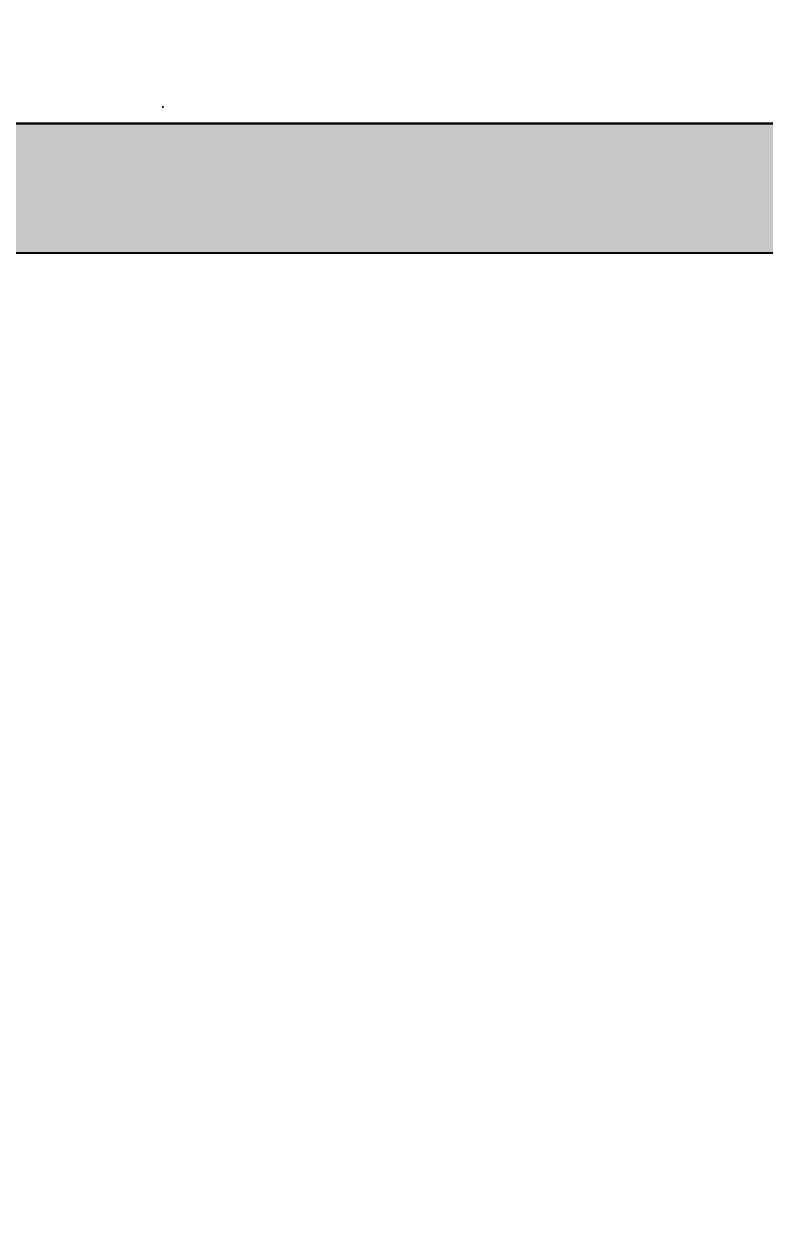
# Model space of a CAD drawing. Header units: millimetres. Extents: x -20000 to 230000, y -17405 to 25402.
# Drawn here: x 114945.8 to 115002.9, y -3880.6 to -3788 of the extents above; entities that cross this region are included whole.
import ezdxf

# ---------------------------------------------------------------- set-up
doc = ezdxf.new("R2010")
doc.units = ezdxf.units.MM
doc.header["$PDMODE"] = 35
doc.header["$PDSIZE"] = 0.5
doc.layers.get('0').update_dxf_attribs({"lineweight": 13})
doc.layers.get('Defpoints').update_dxf_attribs({"true_color": 0xc2a584})
doc.layers.add('1 - BETON', color=251, linetype='Continuous', lineweight=25)
doc.styles.add('Texte Poralu', font='tahomabd.ttf')
doc.dimstyles.new('30 - 1000', dxfattribs={"dimtxt": 10, "dimasz": 10, "dimexe": 5, "dimexo": 2.5, "dimgap": 5, "dimtad": 1, "dimdec": 1, "dimtxsty": 'Texte Poralu', "dimcen": 5, "dimazin": 0, "dimtfac": 1, "dimtdec": 1, "dimtmove": 0, "dimatfit": 3, "dimfxl": 1, "dimarcsym": 0})

# ---------------------------------------------------------------- blocks, each defined once
blk = doc.blocks.new('*U925')
at = {"layer": '1 - BETON'}
h = blk.add_hatch(dxfattribs=at)
h.set_pattern_fill('CONCRETE', color=256, scale=15, style=0, pattern_type=2)
h.set_pattern_definition([(50, (120, -10), (107.589, -9.413), [11.25, -123.75]), (355, (120, -10), (-20.813, 112.83), [9, -99]), (100.451, (128.97, -10.78), (86.776, 103.416), [9.561, -105.171]), (46.184, (120, 20), (160.086, -24.828), [16.875, -185.625]), (96.636, (133.34, 17.93), (140.2, 146.12), [14.34, -157.757]), (351.184, (120, 20), (140.2, 146.12), [13.5, -148.5]), (21, (135, 12.5), (89.536, -60.393), [11.25, -123.75]), (326, (135, 12.5), (36.497, 108.773), [9, -99]), (71.451, (142.46, 7.47), (126.033, 48.38), [9.561, -105.171]), (37.5, (120, -10), (1.824, 49.934), [0, -97.8, 0, -100.5, 0, -99.375]), (7.5, (120, -10), (39.4604, 59.162), [0, -57.3, 0, -95.55, 0, -37.875]), (327.5, (86.55, -10), (80.0734, -3.3832), [0, -37.5, 0, -117, 0, -155.25]), (317.5, (71.55, -10), (87.478, 15.016), [0, -48.75, 0, -77.7, 0, -110.25])])
h.paths.add_polyline_path([(400, 290), (300, 390), (-180, 390), (-180, 0), (0, 0), (0, 290)])
blk.add_lwpolyline([(400, 290), (0, 290), (0, 0), (-180, 0), (-180, 390)], dxfattribs=at)
blk = doc.blocks.new('*U494')
at = {"layer": '1 - BETON'}
h = blk.add_hatch(dxfattribs=at)
h.set_pattern_fill('AR-SAND', color=256, scale=0.1)
h.set_pattern_definition([(37.5, (-190, -60), (-0.160003, 4.89413), [0, -3.8608, 0, -4.318, 0, -4.1275]), (7.5, (-190, -60), (4.49523, 7.16825), [0, -2.0828, 0, -3.4798, 0, -1.3335]), (327.5, (-193.124, -60), (7.909924, 0.01437), [0, -1.27, 0, -4.572, 0, -5.969]), (317.5, (-193.124, -60), (7.63556, 2.2293), [0, -0.635, 0, -2.9972, 0, -3.429])])
h.paths.add_polyline_path([(-390, 10), (-390, 0), (0, 0), (0, -260), (10, -260), (10, 10)])
blk.add_lwpolyline([(-390, 0), (0, 0), (0, -260), (10, -260), (10, 10), (-390, 10)], dxfattribs=at)
blk = doc.blocks.new('*D931')
at = {"layer": 'Defpoints', "color": 0, "lineweight": -2, "transparency": 16777216}
blk.add_line((115020, -3615.668), (115055.992, -3615.668), dxfattribs=at)
at = {"layer": 'Defpoints', "color": 0, "transparency": 16777216}
for p in [(115017.5, -3615.668), (115017.5, -3615.668), (110000, -6005.668)]:
    blk.add_point(p, dxfattribs=at)
at = {"layer": 'Defpoints', "color": 0, "transparency": 16777216, "insert": (115039.246, -3605.46), "char_height": 10, "attachment_point": 5, "style": 'Texte Poralu'}
blk.add_mtext('2390', dxfattribs=at)
blk = doc.blocks.new('*D932')
at = {"layer": 'Defpoints', "color": 0, "lineweight": -2, "transparency": 16777216}
blk.add_line((115420, -3505.668), (115455.992, -3505.668), dxfattribs=at)
at = {"layer": 'Defpoints', "color": 0, "transparency": 16777216}
for p in [(115417.5, -3505.668), (115417.5, -3505.668), (110000, -6005.668)]:
    blk.add_point(p, dxfattribs=at)
at = {"layer": 'Defpoints', "color": 0, "transparency": 16777216, "insert": (115439.246, -3495.464), "char_height": 10, "attachment_point": 5, "style": 'Texte Poralu'}
blk.add_mtext('2500', dxfattribs=at)

msp = doc.modelspace()

# ---------------------------------------------------------------- block references
at = {"xscale": -1, "rotation": 90.0000000000005}
msp.add_blockref('*U494', (114757.5, -3795.668), dxfattribs=at)
msp.add_blockref('*U925', (115017.5, -3795.668))

# ---------------------------------------------------------------- dimensions: what is measured, and where the dimension line sits
at = {"layer": 'Defpoints'}
for feature_location, picture, middle in [((115417.5, -3505.668), '*D932', (115439.246, -3495.464)), ((115017.5, -3615.668), '*D931', (115039.246, -3605.46))]:
    dim = msp.add_ordinate_dim(feature_location=feature_location, offset=(0, 0), dtype=0, origin=(110000, -6005.668), dimstyle='30 - 1000', dxfattribs=at)
    dim.commit()
    dim.dimension.update_dxf_attribs({"geometry": picture, "text_midpoint": middle})

doc.saveas('drawing.dxf')
